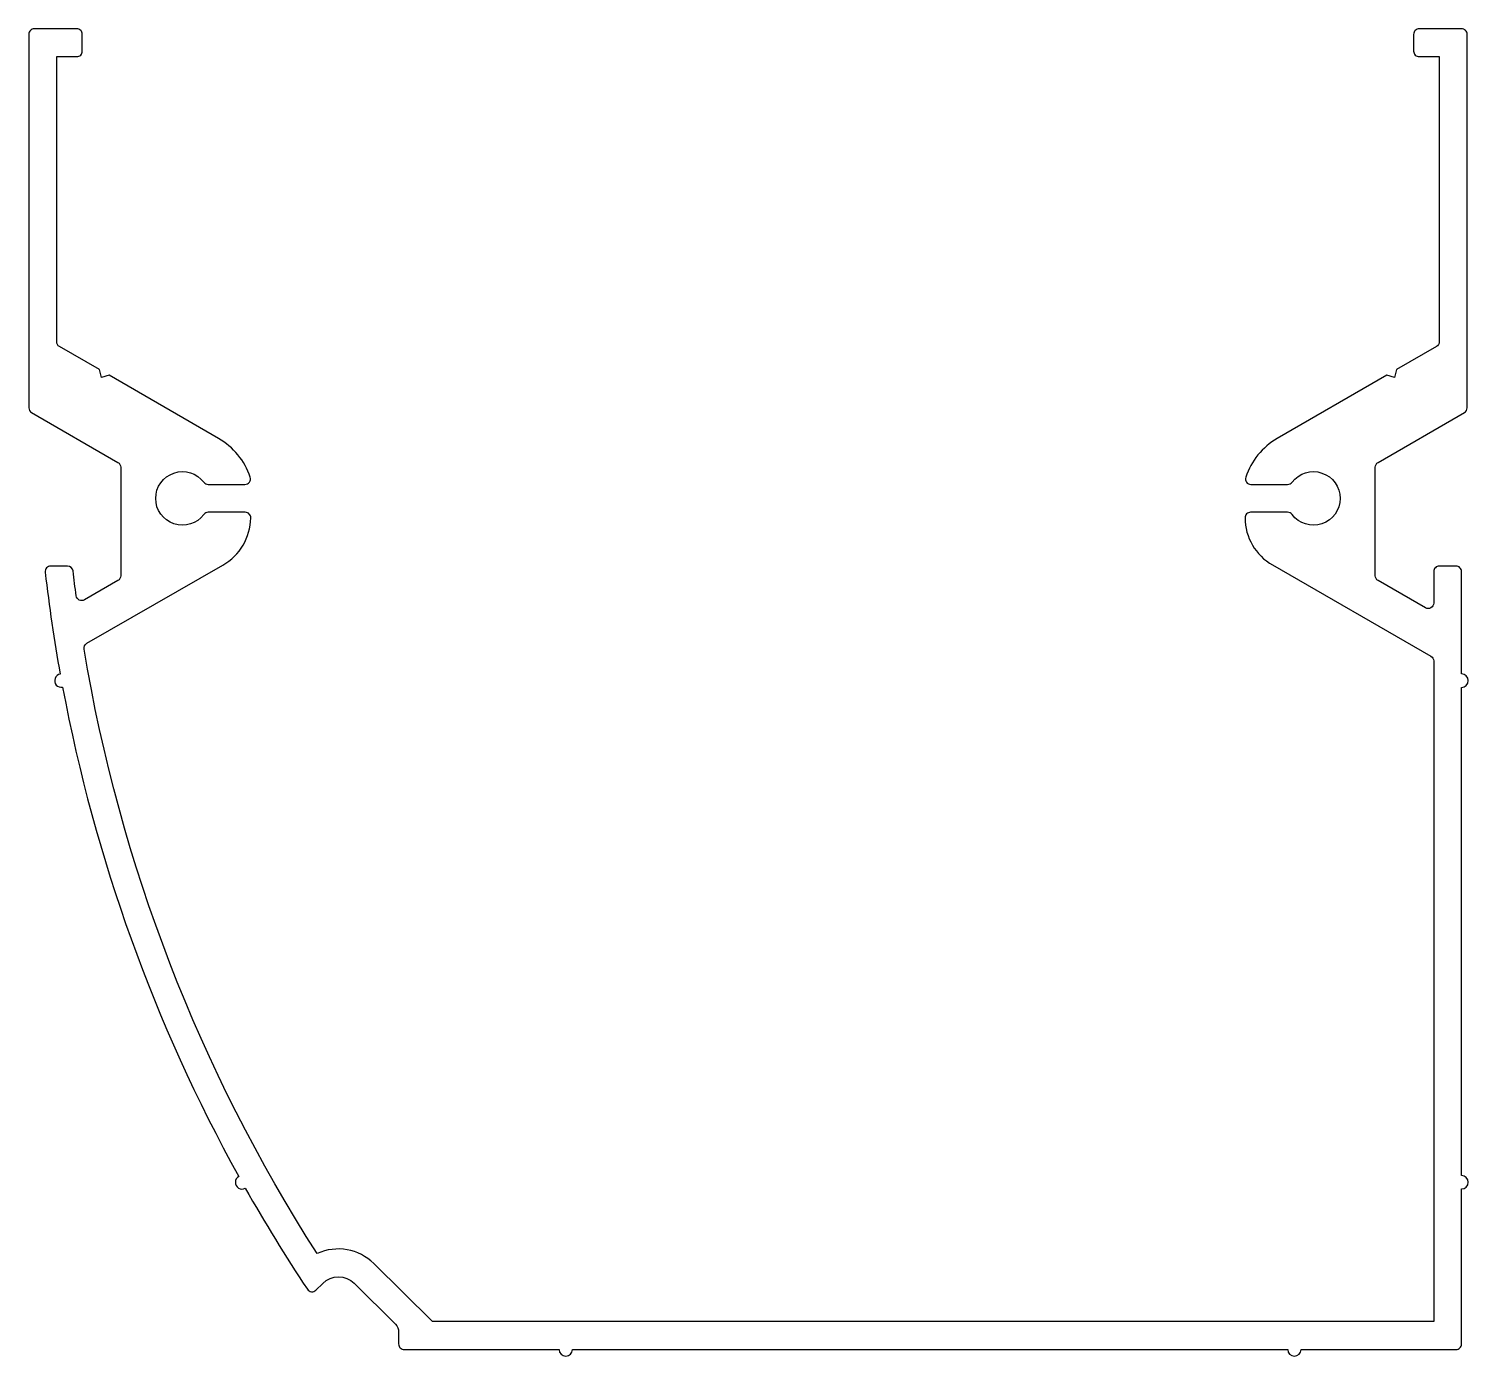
# Model space of a CAD drawing. Extents: x 1042 to 1171, y 580 to 699.
import ezdxf

# ---------------------------------------------------------------- set-up
doc = ezdxf.new("R2010")
doc.units = 0
doc.layers.get('0').update_dxf_attribs({"linetype": 'CONTINUOUS'})

msp = doc.modelspace()

# ---------------------------------------------------------------- linework, layer by layer
msp.add_lwpolyline([(1058.72, 661.84), (1048.89, 667.51), (1048.21, 667.32), (1048.03, 668.01), (1044.44, 670.08, -0.267949), (1044.19, 670.51), (1044.19, 696.09), (1045.99, 696.09, 0.414214), (1046.49, 696.59), (1046.49, 698.09, 0.414214), (1045.99, 698.59), (1042.19, 698.59, 0.414214), (1041.69, 698.09), (1041.69, 664.59, 0.267949), (1041.94, 664.16), (1049.68, 659.69, -0.267949), (1049.93, 659.26), (1049.93, 649.52, -0.267949), (1049.68, 649.08), (1046.68, 647.36, -0.534356), (1045.94, 647.72, -0.003887), (1045.66, 649.95, 0.380679), (1045.16, 650.39), (1043.65, 650.39, 0.448203), (1043.16, 649.83, 0.015757), (1044.5, 640.7, 1.00205), (1044.72, 639.52, 0.080114), (1060.53, 595.63, 1.00205), (1061.11, 594.58, 0.018179), (1066.68, 585.51, 0.473738), (1067.45, 585.43), (1068.06, 586.04, -0.412847), (1070.88, 586.05), (1074.58, 582.38, -0.200126), (1074.87, 581.67), (1074.87, 580.61, 0.414214), (1075.37, 580.11), (1089.27, 580.11, 1), (1090.47, 580.11), (1154.64, 580.11, 1), (1155.84, 580.11), (1169.74, 580.11, 0.414214), (1170.24, 580.61), (1170.24, 594.51, 1), (1170.24, 595.71), (1170.24, 639.51, 1), (1170.24, 640.71), (1170.24, 649.89, 0.414214), (1169.74, 650.39), (1168.24, 650.39, 0.414214), (1167.74, 649.89), (1167.74, 647.07, -0.57735), (1166.99, 646.64), (1162.75, 649.08, -0.267949), (1162.5, 649.52), (1162.5, 659.26, -0.267949), (1162.75, 659.69), (1170.49, 664.16, 0.267949), (1170.74, 664.59), (1170.74, 698.09, 0.414214), (1170.24, 698.59), (1166.44, 698.59, 0.414214), (1165.94, 698.09), (1165.94, 696.59, 0.414214), (1166.44, 696.09), (1168.24, 696.09), (1168.24, 670.51, -0.267949), (1167.99, 670.08), (1164.39, 668.01), (1164.21, 667.32), (1163.53, 667.51), (1153.7, 661.83, 0.182115), (1150.87, 658.37, 0.51324), (1151.34, 657.71), (1154.63, 657.71, 0.234929), (1155.03, 657.91, -2.978552), (1155.03, 655.01, 0.234929), (1154.63, 655.21), (1151.31, 655.21, 0.416105), (1150.81, 654.71, 0.266645), (1153.27, 650.49), (1167.49, 642.31, -0.268373), (1167.74, 641.88), (1167.74, 582.61), (1077.9, 582.61), (1072.64, 587.82, 0.313735), (1067.57, 588.71, -0.10198), (1046.65, 642.94, -0.313122), (1046.89, 643.46), (1059.1, 650.48, 0.262367), (1061.61, 654.7, 0.420826), (1061.11, 655.21), (1057.79, 655.21, 0.234929), (1057.39, 655.01, -2.978552), (1057.39, 657.91, 0.234929), (1057.79, 657.71), (1061.08, 657.71, 0.51324), (1061.55, 658.37, 0.182475), (1058.71, 661.84)], format="xyb")

doc.saveas('drawing.dxf')
